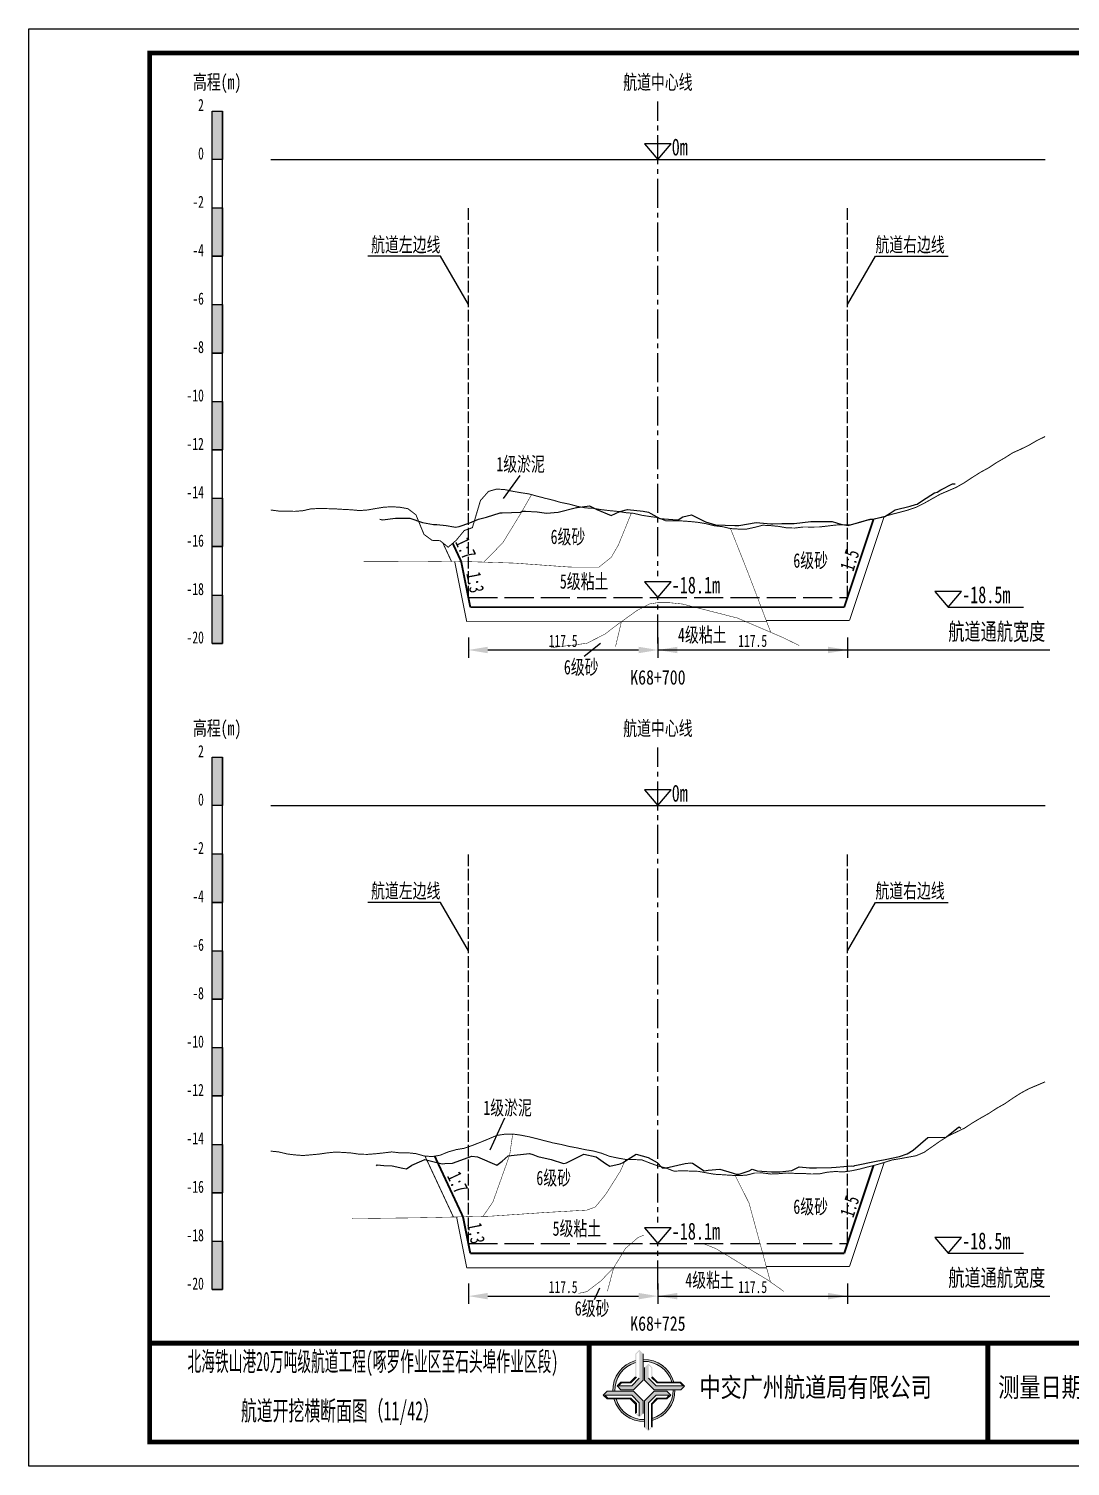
# Model space of a CAD drawing. Header units: millimetres. Extents: x 0 to 1680, y -8762 to 0.
# Drawn here: x 0 to 215.2, y -6088.5 to -5791.5 of the extents above; entities that cross this region are included whole.
import ezdxf
from ezdxf.enums import TextEntityAlignment as Align

# ---------------------------------------------------------------- set-up
doc = ezdxf.new("R2010")
doc.units = ezdxf.units.MM
for name, pattern in [('ACAD_ISO02W100', [15, 12, -3]), ('ACAD_ISO05W100', [33, 24, -3, 0, -3, 0, -3]), ('CENTER2', [1.125, 0.75, -0.125, 0.125, -0.125])]:
    doc.linetypes.add(name, pattern=pattern)
for name, color, linetype in [('0-桩号', 1, 'Continuous'), ('0-航道左右边线标注', 8, 'Continuous'), ('1-疏浚底高', 7, 'Continuous'), ('1-通航宽度', 7, 'Continuous'), ('1-通航底高', 7, 'Continuous'), ('202601', 5, 'Continuous'), ('DMX', 20, 'Continuous'), ('L1', 7, 'Continuous'), ('图幅外框线', 145, 'Continuous'), ('地质分层', 6, 'Continuous'), ('坡比', 1, 'Continuous'), ('尺寸标注', 1, 'Continuous'), ('开挖线', 4, 'Continuous'), ('标尺', 7, 'Continuous'), ('超挖线', 3, 'Continuous'), ('辅助框', 7, 'Continuous'), ('通航底面线', 7, 'ACAD_ISO02W100')]:
    doc.layers.add(name, color=color, linetype=linetype)
doc.styles.get("Standard").update_dxf_attribs({"font": 'arial.ttf'})
doc.styles.add('仿宋', font='仿宋_GB2312.ttf', dxfattribs={"width": 0.8})
doc.styles.add('仿宋GB2312', font='仿宋_GB2312.ttf', dxfattribs={"width": 0.7, "height": 2.5})
doc.styles.add('仿宋体', font='仿宋_GB2312.ttf', dxfattribs={"width": 0.8})
doc.dimstyles.new('2000', dxfattribs={"dimtxt": 3, "dimasz": 2.5, "dimexe": 1.25, "dimexo": 0.625, "dimtad": 1, "dimlfac": 2, "dimdsep": 46, "dimtxsty": 'Standard', "dimcen": 2.5, "dimadec": 0, "dimazin": 0, "dimtfac": 1, "dimtmove": 0, "dimatfit": 3, "dimfxl": 0, "dimarcsym": 0})

# ---------------------------------------------------------------- blocks, each defined once
blk = doc.blocks.new('标尺')
at = {"layer": '标尺', "linetype": 'Continuous'}
for points in [[(-2.116669999959413, 100), (0, 100), (0, 90), (-2.116669999959413, 90)], [(-2.116669999959413, 80), (0, 80), (0, 70), (-2.116669999959413, 70)], [(-2.116669999959413, 60), (0, 60), (0, 50), (-2.116669999959413, 50)], [(-2.116669999959413, 40), (0, 40), (0, 30), (-2.116669999959413, 30)], [(-2.116669999959413, 20), (0, 20), (0, 10), (-2.116669999959413, 10)], [(-2.116669999959413, 0), (0, 0), (0, -10), (-2.116669999959413, -10)]]:
    blk.add_hatch(color=256, dxfattribs=at).paths.add_polyline_path(points)
for p, q in [((-2.116669999959413, -10), (-2.116669999959413, 100)), ((0, -10), (0, 100)), ((-2.116669999959413, 80), (0, 80)), ((-2.116669999959413, 70), (0, 70)), ((-2.116669999959413, 60), (0, 60)), ((-2.116669999959413, 50), (0, 50)), ((-2.116669999959413, 40), (0, 40)), ((-2.116669999959413, 30), (0, 30)), ((-2.116669999959413, 20), (0, 20)), ((-2.116669999959413, 10), (0, 10)), ((-2.116669999959413, 0), (0, 0)), ((-2.116669999959413, -10), (0, -10))]:
    blk.add_line(p, q, dxfattribs=at)
at = {"layer": '标尺'}
for points in [[(-2.116669999959413, 100), (0, 100), (0, 90), (-2.116669999959413, 90)], [(-2.116669999959413, 100), (0, 100), (0, 90), (-2.116669999959413, 90)], [(-2.116669999959413, 80), (0, 80), (0, 70), (-2.116669999959413, 70)], [(-2.116669999959413, 80), (0, 80), (0, 70), (-2.116669999959413, 70)], [(-2.116669999959413, 60), (0, 60), (0, 50), (-2.116669999959413, 50)], [(-2.116669999959413, 60), (0, 60), (0, 50), (-2.116669999959413, 50)], [(-2.116669999959413, 40), (0, 40), (0, 30), (-2.116669999959413, 30)], [(-2.116669999959413, 40), (0, 40), (0, 30), (-2.116669999959413, 30)], [(-2.116669999959413, 20), (0, 20), (0, 10), (-2.116669999959413, 10)], [(-2.116669999959413, 20), (0, 20), (0, 10), (-2.116669999959413, 10)], [(-2.116669999959413, 0), (0, 0), (0, -10), (-2.116669999959413, -10)], [(-2.116669999959413, 0), (0, 0), (0, -10), (-2.116669999959413, -10)]]:
    blk.add_lwpolyline(points, close=True, dxfattribs=at)
at = {"layer": '标尺', "style": '仿宋GB2312', "width": 0.7}
blk.add_text('高程(m)', height=3, dxfattribs=at).set_placement((-1.058334999950603, 106.0000000009313), align=Align.MIDDLE_CENTER)
for s, p in [('2', (-3.816669999971054, 100)), ('0', (-3.816669999971054, 90)), ('-2', (-3.816669999971054, 80)), ('-4', (-3.816669999971054, 70)), ('-6', (-3.816669999971054, 60)), ('-8', (-3.816669999971054, 50)), ('-10', (-3.816669999971054, 40)), ('-12', (-3.816669999971054, 30)), ('-14', (-3.816669999971054, 20)), ('-16', (-3.816669999971054, 10)), ('-18', (-3.816669999971054, 0)), ('-20', (-3.816669999971054, -10))]:
    blk.add_text(s, height=2.5, dxfattribs=at).set_placement(p, align=Align.RIGHT)
blk = doc.blocks.new('*D213')
at = {"layer": 'Defpoints', "color": 0, "ltscale": 0.5}
for p in [(90.8333333334465, -5909), (130, -5909), (130, -5919.853505139296)]:
    blk.add_point(p, dxfattribs=at)
at = {"layer": '尺寸标注', "color": 0, "lineweight": -2, "ltscale": 0.5}
for p, q in [((90.8333333334465, -5917.25), (90.8333333334465, -5921.453505139297)), ((130, -5917.25), (130, -5921.453505139297)), ((94.8333333334465, -5919.853505139296), (126, -5919.853505139296))]:
    blk.add_line(p, q, dxfattribs=at)
at = {"layer": '尺寸标注', "color": 0, "ltscale": 0.5}
for points in [[(94.8333333334465, -5919.186838472629), (94.8333333334465, -5920.520171805963), (90.8333333334465, -5919.853505139296)], [(126, -5919.186838472629), (126, -5920.520171805963), (130, -5919.853505139296)]]:
    blk.add_solid(points, dxfattribs=at)
at = {"layer": '尺寸标注', "color": 0, "ltscale": 0.5, "insert": (110.4166666667232, -5917.978505139296), "char_height": 2.5, "attachment_point": 5, "style": '仿宋GB2312'}
blk.add_mtext('117.5', dxfattribs=at)
blk = doc.blocks.new('*D214')
at = {"layer": 'Defpoints', "color": 0, "ltscale": 0.5}
for p in [(90.8333333324858, -6042.5), (130, -6042.5), (130, -6053.353474910065)]:
    blk.add_point(p, dxfattribs=at)
at = {"layer": '尺寸标注', "color": 0, "lineweight": -2, "ltscale": 0.5}
for p, q in [((90.8333333324858, -6050.75), (90.8333333324858, -6054.953474910066)), ((130, -6050.75), (130, -6054.953474910066)), ((94.8333333324858, -6053.353474910065), (126, -6053.353474910065))]:
    blk.add_line(p, q, dxfattribs=at)
at = {"layer": '尺寸标注', "color": 0, "ltscale": 0.5}
for points in [[(94.8333333324858, -6052.686808243398), (94.8333333324858, -6054.020141576732), (90.8333333324858, -6053.353474910065)], [(126, -6052.686808243398), (126, -6054.020141576732), (130, -6053.353474910065)]]:
    blk.add_solid(points, dxfattribs=at)
at = {"layer": '尺寸标注', "color": 0, "ltscale": 0.5, "insert": (110.4166666662429, -6051.478474910065), "char_height": 2.5, "attachment_point": 5, "style": '仿宋GB2312'}
blk.add_mtext('117.5', dxfattribs=at)
blk = doc.blocks.new('*D154')
at = {"layer": 'Defpoints', "color": 0, "ltscale": 0.5}
for p in [(130, -5909), (169.166666666189, -5909), (169.166666666189, -5919.853451345597)]:
    blk.add_point(p, dxfattribs=at)
at = {"layer": '尺寸标注', "color": 0, "lineweight": -2, "ltscale": 0.5}
for p, q in [((130, -5917.25), (130, -5921.453451345597)), ((169.166666666189, -5917.25), (169.166666666189, -5921.453451345597)), ((134, -5919.853451345597), (165.166666666189, -5919.853451345597))]:
    blk.add_line(p, q, dxfattribs=at)
at = {"layer": '尺寸标注', "color": 0, "ltscale": 0.5}
for points in [[(134, -5919.18678467893), (134, -5920.520118012264), (130, -5919.853451345597)], [(165.166666666189, -5919.18678467893), (165.166666666189, -5920.520118012264), (169.166666666189, -5919.853451345597)]]:
    blk.add_solid(points, dxfattribs=at)
at = {"layer": '尺寸标注', "color": 0, "ltscale": 0.5, "insert": (149.5833333330945, -5917.978451345597), "char_height": 2.5, "attachment_point": 5, "style": '仿宋GB2312'}
blk.add_mtext('117.5', dxfattribs=at)
blk = doc.blocks.new('*D155')
at = {"layer": 'Defpoints', "color": 0, "ltscale": 0.5}
for p in [(130, -6042.5), (169.16666666649, -6042.5), (169.16666666649, -6053.353421105489)]:
    blk.add_point(p, dxfattribs=at)
at = {"layer": '尺寸标注', "color": 0, "lineweight": -2, "ltscale": 0.5}
for p, q in [((130, -6050.75), (130, -6054.95342110549)), ((169.16666666649, -6050.75), (169.16666666649, -6054.95342110549)), ((134, -6053.353421105489), (165.16666666649, -6053.353421105489))]:
    blk.add_line(p, q, dxfattribs=at)
at = {"layer": '尺寸标注', "color": 0, "ltscale": 0.5}
for points in [[(134, -6052.686754438822), (134, -6054.020087772156), (130, -6053.353421105489)], [(165.16666666649, -6052.686754438822), (165.16666666649, -6054.020087772156), (169.16666666649, -6053.353421105489)]]:
    blk.add_solid(points, dxfattribs=at)
at = {"layer": '尺寸标注', "color": 0, "ltscale": 0.5, "insert": (149.583333333245, -6051.478421105489), "char_height": 2.5, "attachment_point": 5, "style": '仿宋GB2312'}
blk.add_mtext('117.5', dxfattribs=at)
blk = doc.blocks.new('通航底高')
at = {"layer": '1-通航底高'}
for p, q in [((-2.762494692986365, 3.232132659759372), (5.923793651163578e-06, 6.932765245437622e-06)), ((2.762506540631875, 3.232132659759372), (-2.762494692986365, 3.232132659759372)), ((5.923793651163578e-06, 6.932765245437622e-06), (2.762506540631875, 3.232132659759372))]:
    blk.add_line(p, q, dxfattribs=at)
at = {"layer": '1-通航底高', "style": '仿宋', "width": 0.7}
blk.add_attdef('通航底高', (2.856129719933961, 0.8203305718488991), '', height=3.5, dxfattribs=at)
blk = doc.blocks.new('疏浚底高')
at = {"layer": '1-疏浚底高'}
for p, q in [((-2.762500616780017, 3.232125726994127), (0, 0)), ((2.762500616838224, 3.232125726994127), (-2.762500616780017, 3.232125726994127)), ((0, 0), (2.762500616838224, 3.232125726994127)), ((-5.923793651163578e-06, -6.932765245437622e-06), (15.51466270413067, -6.932765245437622e-06))]:
    blk.add_line(p, q, dxfattribs=at)
at = {"layer": '1-疏浚底高', "style": '仿宋', "width": 0.7}
blk.add_attdef('疏浚底高', (2.856123796140309, 0.8203236390836537), '', height=3.5, dxfattribs=at)

msp = doc.modelspace()

# ---------------------------------------------------------------- hatches: boundary and pattern name
at = {"layer": '辅助框'}
h = msp.add_hatch(color=5, dxfattribs=at)
h.paths.add_polyline_path([(126.9546421006708, -6065.245531914723), (126.1757059281855, -6064.467633330833), (125.3669512681751, -6065.276153838646), (125.3669512681751, -6070.036597661984), (124.2904413530021, -6071.112023077023), (122.3438002488701, -6071.112023077023), (121.5476570176868, -6071.907358599197), (122.3430715379505, -6072.699178399098), (124.9786409013359, -6072.699178399098), (126.9546421006708, -6070.723855132592)])
h.paths.add_polyline_path([(126.145487837383, -6070.335033672583), (124.5901777513115, -6071.890380010616), (121.864565205553, -6071.890380010616), (122.4652603746145, -6071.292388775122), (124.4098916063099, -6071.292388775122), (125.5465556779592, -6070.124466802608), (125.5465556779592, -6065.365021880639), (126.145487837383, -6064.767331255448)], flags=16)
h = msp.add_hatch(color=5, dxfattribs=at)
edge = h.paths.add_edge_path()
edge.add_ellipse((127.1048981645195, -6072.849361724388), major_axis=(-6.017077195920141, 1.733884546287947e-06), ratio=0.9999999825377229, start_angle=-73.21171767175571, end_angle=1.446762146054482, ccw=False)
edge.add_line((125.3669512681751, -6067.088740435135), (125.3669512681751, -6066.667564622652))
edge.add_ellipse((127.1048981645195, -6072.849361724388), major_axis=(-6.421454345493813, 3.783831980513644e-06), ratio=0.9999999825377264, start_angle=-74.29719975771904, end_angle=1.35689506309039)
edge.add_line((120.6852443925528, -6073.001418438208), (121.0897390788882, -6073.001279625189))
edge = h.paths.add_edge_path()
edge.add_ellipse((127.1048981645195, -6072.849361724388), major_axis=(-6.017077195920906, 2.624791690933952e-07), ratio=0.9999999825377339, start_angle=196.7802887631043, end_angle=271.43091869106274, ccw=False)
edge.add_line((132.8657615312128, -6071.112217217457), (133.2869208646505, -6071.112217217457))
edge.add_ellipse((127.1048981645195, -6072.849361724388), major_axis=(-6.42145434549481, 2.055023733972632e-07), ratio=0.9999999825377471, start_angle=195.6953323995753, end_angle=271.3407921785149)
edge.add_line((126.9546421006708, -6066.429665483964), (126.9546421006708, -6066.834160818589))
edge = h.paths.add_edge_path()
edge.add_ellipse((127.1048981645195, -6072.849361724388), major_axis=(-6.421454345494847, 2.398647111377442e-07), ratio=0.9999999825377328, start_angle=105.7065267224622, end_angle=181.3336320078198)
edge.add_line((133.5246130754142, -6072.699907793533), (133.1201189922183, -6072.699907793533))
edge.add_ellipse((127.1048981645195, -6072.849361724388), major_axis=(-6.017077195920033, 3.038804149501319e-06), ratio=0.9999999825377467, start_angle=106.79232762585761, end_angle=181.4233031416354, ccw=False)
edge.add_line((128.843250538805, -6078.609860479367), (128.843250538805, -6079.031044626963))
edge = h.paths.add_edge_path()
edge.add_ellipse((127.1048981645195, -6072.849361724388), major_axis=(6.017077195919978, 2.129043967020969e-06), ratio=0.9999999825377341, start_angle=196.8039056354283, end_angle=271.4347580706571, ccw=False)
edge.add_line((121.3447520372061, -6074.588882915747), (120.92358451263, -6074.589027449381))
edge.add_ellipse((127.1048981645195, -6072.849361724388), major_axis=(6.421454345494965, 1.010893226884053e-06), ratio=0.9999999825377122, start_angle=195.7186902341801, end_angle=271.3444001294426)
edge.add_line((127.2555596849112, -6079.269048223508), (127.2555596849112, -6078.864552247775))
h = msp.add_hatch(color=5, dxfattribs=at)
h.paths.add_polyline_path([(129.2303930924921, -6072.699907793533), (134.7087164384513, -6072.699907793533), (135.486614979723, -6071.920971685421), (134.6780945359855, -6071.112217217457), (129.9176505204825, -6071.112217217457), (128.84222514818, -6070.03570710994), (128.84222514818, -6068.089066240799), (128.0468895402639, -6067.292922881616), (127.2550698900013, -6068.088337358963), (127.2550698900013, -6070.723906744015)])
h.paths.add_polyline_path([(128.0638683000295, -6070.335443487179), (128.0638683000295, -6067.609831133377), (128.6618594285636, -6068.2105261531), (128.6618594285636, -6070.155157427323), (129.8297815507441, -6071.291821563255), (134.5892263871818, -6071.291821563255), (135.1869169908254, -6071.890753594411), (129.6192146592824, -6071.890753594411)], flags=16)
h = msp.add_hatch(color=5, dxfattribs=at)
h.paths.add_polyline_path([(124.9782503556995, -6072.99994512273), (119.4999273301749, -6073.00182517649), (118.7222961381464, -6073.781028228294), (119.5310940782218, -6074.589505327714), (124.2915378373651, -6074.587871709836), (125.3673325639455, -6075.664012334835), (125.3680006059198, -6077.610653374684), (126.1636093950062, -6078.40652363826), (126.9551560136466, -6077.610837432396), (126.9542515550344, -6074.975268389237)])
h.paths.add_polyline_path([(126.1455864884941, -6075.36400901438), (126.1465218583731, -6078.089621367943), (125.5483246263056, -6077.489131426346), (125.5476572892754, -6075.544500322831), (124.3793451341181, -6074.408237114918), (119.6199005754082, -6074.409870391381), (119.0220044663935, -6073.811143438351), (124.5897064988701, -6073.809232793819)], flags=16)
h = msp.add_hatch(color=5, dxfattribs=at)
h.paths.add_polyline_path([(129.2315609056144, -6072.999116607201), (127.2555596849112, -6074.974439873708), (127.2555596849112, -6080.452763262284), (128.0344958787648, -6081.230661675465), (128.843250538805, -6080.422141167653), (128.843250538805, -6075.661697344315), (129.9197604539482, -6074.586271929276), (131.8664015580802, -6074.586271929276), (132.662544767925, -6073.790936407101), (131.8671302476613, -6072.999116607201)])
h.paths.add_polyline_path([(129.6200240770071, -6073.807915166866), (132.3456365800588, -6073.807915166866), (131.7449414323358, -6074.405906231177), (129.800310179302, -6074.405906231177), (128.6636461076527, -6075.57382820369), (128.6636461076527, -6080.333273125661), (128.0647139695673, -6080.930963750851), (128.0647139695673, -6075.363261333716)], flags=16)

# ---------------------------------------------------------------- linework, layer by layer
at = {"layer": '0-航道左右边线标注', "linetype": 'ACAD_ISO02W100', "ltscale": 0.2}
for points in [[(90.83333333344672, -5909), (90.83333333344672, -5828.5)], [(169.1666666661886, -5909), (169.1666666661886, -5828.5)], [(90.83333333248538, -6042.5), (90.83333333248538, -5962)], [(169.1666666664896, -6042.5), (169.1666666664896, -5962)]]:
    msp.add_lwpolyline(points, dxfattribs=at)
at = {"layer": '0-航道左右边线标注'}
for points in [[(90.8333333334465, -5848.5), (85.05983064157932, -5838.499999999984), (70.05983064157932, -5838.49999999994)], [(169.166666666189, -5848.5), (174.9401693581144, -5838.500000000016), (189.9401693581144, -5838.50000000006)], [(90.8333333324858, -5982), (85.05983064061861, -5971.999999999984), (70.05983064061861, -5971.99999999994)], [(169.16666666649, -5982), (174.9401693584154, -5972.000000000016), (189.9401693584154, -5972.00000000006)]]:
    msp.add_lwpolyline(points, dxfattribs=at)
at = {"layer": '1-通航宽度'}
for points in [[(130, -5919.85), (211, -5919.85)], [(130, -6053.35), (211, -6053.35)]]:
    msp.add_lwpolyline(points, dxfattribs=at)
at = {"layer": '202601', "color": 1, "linetype": 'Continuous'}
for points in [[(72.51000000019837, -5892.8), (73.10970370390238, -5892.950001716614), (75.79637037056838, -5892.599998474121), (78.74637037056837, -5892.599998474121), (78.74970370390238, -5892.599998474121), (78.75303703723537, -5892.599998474121), (81.37303703723538, -5893.5), (83.62970370390238, -5893.89999961853), (84.33303703723539, -5893.89999961853), (86.22970370390239, -5894.099999427795), (87.80303703723538, -5894.400001525879), (88.16303703723538, -5894.449997901917), (88.91637037056839, -5894.35000038147), (91.16637037056839, -5893.600002288818), (92.90303703723538, -5892.849999427795), (94.59637037056838, -5892.399998664856), (97.41637037056839, -5891.500001907349), (97.81303703723538, -5891.500001907349), (101.6563703705684, -5891.349998474121), (101.9197037039024, -5891.199999809265), (102.6563703705684, -5891.199999809265), (105.0230370372354, -5891.300002098083), (106.9863703705684, -5891.599999427795), (109.4130370372354, -5891.349998474121), (113.1997037039024, -5890.400000572205), (113.2463703705684, -5890.400000572205), (113.3230370372354, -5890.400000572205), (115.8663703705684, -5890.099998474121), (117.3797037039024, -5890.800000190735), (120.3697037039024, -5892.100001335144), (122.1630370372354, -5891.250000953674), (123.7097037039024, -5890.850001335144), (126.9663703705684, -5891.199999809265), (128.0663703705684, -5891.39999961853), (128.5563703705684, -5891.650000572205), (130.4030370372354, -5892.700000762939), (133.0663703705684, -5892.900000572205), (134.1697037039024, -5892.950001716614), (135.1530370372354, -5892.350002288818), (136.9497037039024, -5891.900001525879), (138.8563703705684, -5892.900000572205), (139.8463703705684, -5893.399997711182), (141.8730370372354, -5894.000001907349), (145.9130370372354, -5894.099999427795), (146.2630370372354, -5894.099999427795), (146.6930370372354, -5894.099999427795), (150.2963703705684, -5893.5), (153.3530370372354, -5893.800002098083), (153.7163703705684, -5893.800002098083), (155.5863703705684, -5893.750000953674), (157.5930370372354, -5893.699999809265), (157.8397037039024, -5893.699999809265), (158.1430370372354, -5893.699999809265), (161.6230370372354, -5893.300000190735), (162.4197037039024, -5893.300000190735), (166.0330370372354, -5893.300000190735), (167.8197037039024, -5893.849998474121), (169.3363703705684, -5894.150000572205), (173.0697037039024, -5893.049999237061), (173.8563703705684, -5892.849999427795), (174.3263703705684, -5892.799998283386), (176.8663703705684, -5892.25), (177.9763703705684, -5891.599999427795), (179.0563703705684, -5890.899997711182), (182.1430370372354, -5890.14999961853), (183.2197037039024, -5889.800001144409), (183.5530370372354, -5889.75), (184.6497037039024, -5889.000001907349), (187.1263703705684, -5887.350002288818), (187.6897037039024, -5887.25), (188.4530370372354, -5886.749998092651), (190.8363703705684, -5885.549999237061), (191.4097037039024, -5885.549999237061)], [(71.84000000019839, -6026.399999999068), (71.9701111113094, -6026.200000762008), (73.39677777797638, -6026.349999426864), (75.10344444464238, -6026.400000571273), (77.32344444464238, -6026.89999771025), (78.0234444446424, -6027.050001143478), (79.14344444464238, -6026.299998282455), (81.23677777797639, -6025.400001524948), (81.8701111113094, -6025.099999426864), (85.43011111130939, -6026.000000952743), (85.97677777797638, -6025.949999808334), (87.54344444464238, -6025.899998663925), (91.53677777797638, -6024.449998854659), (92.72344444464238, -6024.600002287887), (96.71677777797638, -6026.299998282455), (97.80677777797638, -6025.449997900985), (99.09344444464239, -6024.350001334213), (103.4867777779764, -6023.900000571273), (104.1701111113094, -6024.100000380538), (105.2201111113094, -6024.499999999069), (107.9534444446424, -6025.150000571273), (110.5234444446424, -6025.949999808334), (110.8534444446424, -6025.850002287887), (111.0901111113094, -6025.800001143478), (114.6601111113094, -6023.99999809172), (117.2234444446424, -6024.550001143478), (119.1967777779764, -6025.949999808334), (120.0434444446424, -6026.49999809172), (122.2267777779764, -6026.050002097152), (122.8001111113094, -6025.749999999069), (123.2834444446424, -6025.400001524948), (125.5067777779764, -6023.99999809172), (128.0167777779764, -6024.699999808334), (129.8734444446424, -6025.749999999069), (130.8801111113094, -6026.850001334213), (131.7067777779764, -6026.850001334213), (135.6467777779764, -6025.949999808334), (136.8067777779764, -6025.800001143478), (137.1701111113094, -6025.850002287887), (139.5301111113094, -6027.450000762008), (140.3734444446424, -6027.34999847319), (142.8034444446424, -6027.149998663925), (145.3134444446424, -6027.900001524948), (146.1467777779764, -6028.14999771025), (146.7701111113094, -6028.14999771025), (148.8834444446424, -6027.450000762008), (149.5101111113094, -6027.100002287887), (150.4867777779764, -6027.450000762008), (153.4767777779764, -6027.700001715682), (155.2101111113094, -6027.700001715682), (157.7001111113094, -6027.399999617599), (159.1801111113094, -6026.650001524948), (161.3367777779764, -6026.850001334213), (162.7567777779764, -6026.850001334213), (165.8367777779764, -6026.749999045394), (165.8834444446424, -6026.749999045394), (166.8134444446424, -6026.699997900985), (170.0034444446424, -6026.450001715682), (170.3801111113094, -6026.49999809172), (170.7134444446424, -6026.349999426864), (175.0901111113094, -6025.449997900985), (176.9734444446424, -6025.150000571273), (179.9101111113094, -6024.499999999069), (181.5134444446424, -6023.950001715682), (182.7301111113094, -6023.199998854659), (185.7434444446424, -6020.600001334213), (189.2134444446424, -6020.499999045394), (189.4801111113094, -6020.600001334213), (189.7201111113094, -6020.350000380538), (192.0667777779764, -6018.500000952743), (192.2734444446424, -6018.350002287887), (192.5867777779764, -6018.649999617599)]]:
    msp.add_lwpolyline(points, dxfattribs=at)
at = {"layer": 'DMX', "color": 7, "linetype": 'Continuous', "const_width": 0.2}
for points in [[(49.99999999999974, -5890.930000000168), (50, -5890.930000000168), (51.66666666668607, -5891.149999999907), (53.33333333331393, -5891.180000000168), (55, -5891.209999999963), (56.66666666668607, -5891.069999999832), (58.33333333331393, -5890.694999999832), (60, -5890.620000000112), (61.66666666668607, -5890.649999999907), (63.33333333331393, -5890.700000000186), (65, -5890.805000000168), (66.66666666668607, -5890.884999999776), (68.33333333331393, -5891.049999999814), (70, -5890.924999999814), (71.66666666668607, -5890.629999999888), (73.33333333331393, -5890.354999999981), (75, -5890.259999999776), (76.66666666668607, -5890.35999999987), (78.33333333331393, -5890.660000000149), (80, -5891.915000000037), (81.66666666668607, -5895.975000000093), (83.33333333331393, -5897.194999999832), (85, -5897.274999999907), (86.66666666668607, -5898.620000000112), (88.33333333331393, -5897.180000000168), (90, -5895.169999999925), (91.66666666668607, -5894.580000000075), (93.33333333331393, -5888.975000000093), (95, -5887.084999999963), (96.66666666668607, -5886.60999999987), (98.33333333331393, -5886.709999999963), (100, -5887.064999999944), (101.6666666666861, -5887.354999999981), (103.3333333333139, -5887.600000000093), (105, -5888.064999999944), (106.6666666666861, -5888.495000000112), (108.3333333333139, -5888.904999999795), (110, -5889.384999999776), (111.6666666666861, -5889.709999999963), (113.3333333333139, -5890.165000000037), (115, -5890.490000000224), (116.6666666666861, -5890.589999999851), (118.3333333333139, -5890.85999999987), (120, -5891.060000000056), (121.6666666666861, -5891.220000000205), (123.3333333333139, -5891.475000000093), (125, -5891.620000000112), (126.6666666666861, -5892.020000000019), (128.3333333333139, -5892.274999999907), (130, -5892.495000000112), (131.6666666666861, -5893.180000000168), (133.3333333333139, -5893.145000000019), (135, -5893.194999999832), (136.6666666666861, -5893.310000000056), (138.3333333333139, -5893.48499999987), (140, -5893.770000000019), (141.6666666666861, -5894.185000000056), (143.3333333333139, -5894.375), (145, -5894.76500000013), (146.6666666666861, -5894.870000000112), (148.3333333333139, -5894.875), (150, -5894.509999999776), (151.6666666666861, -5894.075000000186), (153.3333333333139, -5894.160000000149), (155, -5894.319999999832), (156.6666666666861, -5894.629999999888), (158.3333333333139, -5894.654999999795), (160, -5894.439999999944), (161.6666666666861, -5894.450000000186), (163.3333333333139, -5894.439999999944), (165, -5894.25), (166.6666666666861, -5894.040000000037), (168.3333333333139, -5893.975000000093), (170, -5893.959999999963), (171.6666666666861, -5893.520000000019), (173.3333333333139, -5893.020000000019), (175, -5892.729999999981), (176.6666666666861, -5892.305000000168), (178.3333333333139, -5891.814999999944), (180, -5891.395000000019), (181.6666666666861, -5890.944999999832), (183.3333333333139, -5890.370000000112), (185, -5889.544999999925), (186.6666666666861, -5888.604999999981), (188.3333333333139, -5887.669999999925), (190, -5886.959999999963), (191.6666666666861, -5886.23499999987), (193.3333333333139, -5885.285000000149), (195, -5884.174999999814), (196.6666666666861, -5883.125), (198.3333333333139, -5882.220000000205), (200, -5881.115000000224), (201.6666666666861, -5880.160000000149), (203.3333333333139, -5879.100000000093), (205, -5878.35999999987), (206.6666666666861, -5877.544999999925), (208.3333333333139, -5876.564999999944), (209.9999999999998, -5875.754999999888)], [(49.99999999999972, -6023.39000000013), (50, -6023.39000000013), (51.66666666668607, -6023.555000000168), (53.33333333331393, -6023.970000000205), (55, -6024.174999999814), (56.66666666668607, -6024.299999999814), (58.33333333331393, -6024.160000000149), (60, -6024.004999999888), (61.66666666668607, -6023.759999999776), (63.33333333331393, -6023.589999999851), (65, -6023.665000000037), (66.66666666668607, -6023.785000000149), (68.33333333331393, -6024.035000000149), (70, -6024.064999999944), (71.66666666668607, -6023.939999999944), (73.33333333331393, -6023.759999999776), (75, -6023.555000000168), (76.66666666668607, -6023.745000000112), (78.33333333331393, -6023.740000000224), (80, -6023.910000000149), (81.66666666668607, -6024.384999999776), (83.33333333331393, -6024.524999999907), (85, -6024.240000000224), (86.66666666668607, -6023.555000000168), (88.33333333331393, -6023.080000000075), (90, -6022.805000000168), (91.66666666668607, -6022.214999999851), (93.33333333331393, -6021.560000000056), (95, -6020.879999999888), (96.66666666668607, -6020.154999999795), (98.33333333331393, -6019.904999999795), (100, -6019.865000000224), (101.6666666666861, -6020.089999999851), (103.3333333333139, -6020.419999999925), (105, -6020.834999999963), (106.6666666666861, -6021.259999999776), (108.3333333333139, -6021.694999999832), (110, -6022.01500000013), (111.6666666666861, -6022.424999999814), (113.3333333333139, -6022.729999999981), (115, -6023.095000000205), (116.6666666666861, -6023.370000000112), (118.3333333333139, -6023.819999999832), (120, -6024.459999999963), (121.6666666666861, -6024.814999999944), (123.3333333333139, -6025.10999999987), (125, -6025.134999999776), (126.6666666666861, -6025.194999999832), (128.3333333333139, -6025.850000000093), (130, -6026.450000000186), (131.6666666666861, -6026.884999999776), (133.3333333333139, -6027.535000000149), (135, -6027.455000000075), (136.6666666666861, -6027.509999999776), (138.3333333333139, -6027.569999999832), (140, -6027.875), (141.6666666666861, -6028.169999999925), (143.3333333333139, -6028.26500000013), (145, -6028.379999999888), (146.6666666666861, -6028.459999999963), (148.3333333333139, -6028.345000000205), (150, -6027.915000000037), (151.6666666666861, -6027.904999999795), (153.3333333333139, -6028.125), (155, -6028.049999999814), (156.6666666666861, -6027.910000000149), (158.3333333333139, -6027.990000000224), (160, -6028.004999999888), (161.6666666666861, -6028.120000000112), (163.3333333333139, -6028.100000000093), (165, -6027.740000000224), (166.6666666666861, -6027.604999999981), (168.3333333333139, -6027.689999999944), (170, -6027.459999999963), (171.6666666666861, -6027.104999999981), (173.3333333333139, -6026.665000000037), (175, -6026.254999999888), (176.6666666666861, -6025.770000000019), (178.3333333333139, -6025.229999999981), (180, -6024.959999999963), (181.6666666666861, -6024.649999999907), (183.3333333333139, -6024.350000000093), (185, -6023.645000000019), (186.6666666666861, -6022.475000000093), (188.3333333333139, -6021.310000000056), (190, -6020.25), (191.6666666666861, -6019.455000000075), (193.3333333333139, -6018.654999999795), (195, -6017.564999999944), (196.6666666666861, -6016.569999999832), (198.3333333333139, -6015.629999999888), (200, -6014.540000000037), (201.6666666666861, -6013.60999999987), (203.3333333333139, -6012.455000000075), (205, -6011.395000000019), (206.6666666666861, -6010.490000000224), (208.3333333333139, -6009.790000000037), (209.9999999999995, -6009.075000000186)]]:
    msp.add_lwpolyline(points, dxfattribs=at)
at = {"layer": 'L1', "linetype": 'CENTER2', "ltscale": 8}
for p, q in [((129.9999999999994, -5918.5), (129.9999999999994, -5806.5)), ((129.9999999999994, -6051.999999999069), (129.9999999999994, -5939.999999999069))]:
    msp.add_line(p, q, dxfattribs=at)
at = {"layer": 'L1'}
for p, q in [((127.2374993832194, -5815.267874272773), (129.9999999999994, -5818.499999999767)), ((132.7625006168376, -5815.267874272773), (127.2374993832194, -5815.267874272773)), ((129.9999999999994, -5818.499999999767), (132.7625006168376, -5815.267874272773)), ((49.99999999999937, -5818.499999999767), (209.9999999999994, -5818.500000000233)), ((127.2374993832194, -5948.767874271842), (129.9999999999994, -5951.999999998836)), ((132.7625006168376, -5948.767874271842), (127.2374993832194, -5948.767874271842)), ((129.9999999999994, -5951.999999998836), (132.7625006168376, -5948.767874271842)), ((49.99999999999937, -5951.999999998836), (209.9999999999994, -5951.999999999302))]:
    msp.add_line(p, q, dxfattribs=at)
at = {"layer": '地质分层'}
for points in [[(101.4579404570395, -5883.797354364198), (98.05823192171374, -5888.586942850725)], [(114.7585678796459, -5921.126350777871), (118.1695121467928, -5918.411798965724)], [(98.328809136161, -6016.609818927616), (95.27308992785402, -6023.190844738705)], [(116.9182674635158, -6054.056463001145), (118.0250470254978, -6051.64896451875)]]:
    msp.add_lwpolyline(points, dxfattribs=at)
at = {"layer": '地质分层', "linetype": 'ACAD_ISO05W100', "ltscale": 0.2, "const_width": 0.1, "flags": 128}
for points in [[(94.03832212247653, -5901.699910785072), (97.9681964116171, -5897.670255044475), (101.7571996357292, -5891.48729472328), (103.8926053916221, -5887.756036904175)], [(69.2006405023858, -5901.591224487871), (80.83338716701837, -5901.639000080992), (89.27153186779469, -5901.546762751415), (100.3426384320483, -5901.902456648648), (111.7673852974549, -5902.719441068359), (115.3095811009989, -5902.748307252303), (117.8081390094012, -5902.748307252303), (120.3630097545683, -5900.701989745721), (121.8425252996385, -5898.139882142656), (124.5121987146558, -5891.577561288141)], [(145, -5894.76500000013), (148.5531937433407, -5903.717051295564), (153.3126333053806, -5916.204324136022)], [(107.9564762250756, -5919.372932580297), (115.3095811009989, -5918.479077750817), (119.035054339096, -5916.583166480996), (121.9868682790548, -5914.340627613477), (125.7037000134587, -5911.681259960867), (128.2730050571263, -5910.336292412132), (130, -5910.073666713201), (132.3146084965556, -5910.073666713201), (135.0787765625864, -5910.361302139238), (146.4169176397845, -5913.248536194675), (155.7847770405933, -5917.2639868306), (159.2210114341379, -5918.939996554972)], [(122.4629421766149, -5914), (121.2369468056189, -5919.183842144254)], [(93.86161680315854, -6036.872005962301), (95.90409179776907, -6033.89080306422), (99.37554046604782, -6024.181471216492), (100, -6019.865000000224)], [(66.82619848195463, -6037.333808834665), (80.234393798979, -6037.171500000171), (95.35558847431093, -6036.839172008447), (106.9030268723145, -6036.061091608368), (115.3095811009989, -6035.582961116452), (117.0575555134565, -6034.943990463391), (119.2010487653315, -6032.348536557518), (122.1961655998603, -6027.602246117778), (123.3333333333139, -6025.10999999987)], [(145.9554118700325, -6028.425859769806), (148.8274454055354, -6034.110332891345), (153.2543057518196, -6050.420804670546)], [(113.635803767856, -6052.771564858938), (115.3095811009989, -6052.429116149433), (118.2050822041929, -6050.213818312623), (120.8537758868188, -6047.5), (123.3003893969581, -6043.494538286701), (125.9129973342642, -6041.224210834131), (129.4181084389566, -6039.84400023846), (130.8711786968634, -6039.84400023846), (134.3642788119614, -6040.510044181719), (141.9855881547555, -6043.541778882965), (152.6958372686058, -6050.027634788305), (156.0275178094757, -6052.37318603303)], [(120.8537758868188, -6047.5), (119.5618746067944, -6052.36940761382)]]:
    msp.add_lwpolyline(points, dxfattribs=at)
at = {"layer": '开挖线', "linetype": 'Continuous', "const_width": 0.4, "flags": 128}
for points in [[(168.5000000019858, -5911.000000002274), (174.5647558414263, -5892.805732483582)], [(89.34314604960903, -5901.549063580811), (87.59994990876264, -5897.813643278971)], [(91.23333333390144, -5911.000000002274), (89.343146049609, -5901.549063580811)], [(91.23333333390144, -5911.000000002274), (168.5000000019858, -5911.000000002274)], [(89.72591311648017, -6036.96289891931), (83.87808880118014, -6024.431846815006)], [(168.5000000011573, -6044.500000002274), (174.5442992031404, -6026.367102395955)], [(91.23333333307289, -6044.500000002274), (89.72591311648019, -6036.96289891931)], [(91.23333333307289, -6044.500000002274), (168.5000000011573, -6044.500000002274)]]:
    msp.add_lwpolyline(points, dxfattribs=at)
at = {"layer": '超挖线', "linetype": 'ACAD_ISO02W100', "ltscale": 0.5, "const_width": 0.2, "flags": 128}
for points in [[(169.5833451828405, -5913.750000002274), (176.7387418886297, -5892.283809884906)], [(87.35186480369329, -5901.567746625235), (85.55916433308768, -5897.726245616772)], [(90.50000003385901, -5914.000000002274), (88.01210593975149, -5901.560529531735)], [(90.50000003385901, -5914.000000002274), (152.4724700748847, -5914.000000002274)], [(169.5833451828405, -5913.750000002274), (152.3771842662288, -5913.750000002274)], [(87.74621732475737, -6037.006407937004), (81.86396088755039, -6024.401572714345)], [(169.583345182012, -6047.250000002274), (176.7526291286572, -6025.742148162338)], [(90.50000003303046, -6047.500000002274), (88.39841486897267, -6036.992074181984)], [(90.50000003303046, -6047.500000002274), (152.461563853225, -6047.500000002274)], [(169.583345182012, -6047.250000002274), (152.3937108136838, -6047.250000002274)]]:
    msp.add_lwpolyline(points, dxfattribs=at)
at = {"layer": '辅助框', "color": 5, "linetype": 'Continuous', "lineweight": 0}
for p, q in [((126.9546421006708, -6070.723855132592), (126.9546421006708, -6065.245531914723)), ((125.3669512681751, -6070.036597661984), (124.2904413530021, -6071.112023077023)), ((125.5465556779592, -6070.124466802608), (124.4098916063099, -6071.292388775122)), ((124.5901777513115, -6071.890380010616), (126.145487837383, -6070.335033672583)), ((127.2550698900013, -6068.088337358963), (127.2550698900013, -6070.723906744015)), ((128.0638683000295, -6070.335443487179), (129.6192146592824, -6071.890753594411)), ((129.8297815507441, -6071.291821563255), (128.6618594285636, -6070.155157427323)), ((129.9176505204825, -6071.112217217457), (128.84222514818, -6070.03570710994)), ((119.4999273301749, -6073.00182517649), (118.7222961381464, -6073.781028228294)), ((124.9782503556995, -6072.99994512273), (119.4999273301749, -6073.00182517649)), ((122.3438002488701, -6071.112023077023), (121.5476570176868, -6071.907358599197)), ((121.5476570176868, -6071.907358599197), (122.3430715379505, -6072.699178399098)), ((122.4652603746145, -6071.292388775122), (121.864565205553, -6071.890380010616)), ((121.864565205553, -6071.890380010616), (124.5901777513115, -6071.890380010616)), ((122.3430715379505, -6072.699178399098), (124.9786409013359, -6072.699178399098)), ((124.2904413530021, -6071.112023077023), (122.3438002488701, -6071.112023077023)), ((124.4098916063099, -6071.292388775122), (122.4652603746145, -6071.292388775122)), ((126.9542515550344, -6074.975268389237), (124.9782503556995, -6072.99994512273)), ((124.9786409013359, -6072.699178399098), (126.9546421006708, -6070.723855132592)), ((127.2550698900013, -6070.723906744015), (129.2303930924921, -6072.699907793533)), ((129.2315609056144, -6072.999116607201), (127.2555596849112, -6074.974439873708)), ((129.2303930924921, -6072.699907793533), (134.7087164384513, -6072.699907793533)), ((131.8671302476613, -6072.999116607201), (129.2315609056144, -6072.999116607201)), ((129.6192146592824, -6071.890753594411), (135.1869169908254, -6071.890753594411)), ((134.5892263871818, -6071.291821563255), (129.8297815507441, -6071.291821563255)), ((134.6780945359855, -6071.112217217457), (129.9176505204825, -6071.112217217457)), ((132.662544767925, -6073.790936407101), (131.8671302476613, -6072.999116607201)), ((135.1869169908254, -6071.890753594411), (134.5892263871818, -6071.291821563255)), ((135.486614979723, -6071.920971685421), (134.6780945359855, -6071.112217217457)), ((134.7087164384513, -6072.699907793533), (135.486614979723, -6071.920971685421)), ((118.7222961381464, -6073.781028228294), (119.5310940782218, -6074.589505327714)), ((124.5897064988701, -6073.809232793819), (119.0220044663935, -6073.811143438351)), ((119.0220044663935, -6073.811143438351), (119.6199005754082, -6074.409870391381)), ((119.5310940782218, -6074.589505327714), (124.2915378373651, -6074.587871709836)), ((119.6199005754082, -6074.409870391381), (124.3793451341181, -6074.408237114918)), ((124.2915378373651, -6074.587871709836), (125.3673325639455, -6075.664012334835)), ((124.3793451341181, -6074.408237114918), (125.5476572892754, -6075.544500322831)), ((126.1455864884941, -6075.36400901438), (124.5897064988701, -6073.809232793819)), ((125.3673325639455, -6075.664012334835), (125.3680006059198, -6077.610653374684)), ((125.5476572892754, -6075.544500322831), (125.5483246263056, -6077.489131426346)), ((126.1465218583731, -6078.089621367943), (126.1455864884941, -6075.36400901438)), ((126.9551560136466, -6077.610837432396), (126.9542515550344, -6074.975268389237)), ((127.2555596849112, -6074.974439873708), (127.2555596849112, -6080.452763262284)), ((129.6200240770071, -6073.807915166866), (128.0647139695673, -6075.363261333716)), ((128.0647139695673, -6075.363261333716), (128.0647139695673, -6080.930963750851)), ((128.6636461076527, -6075.57382820369), (129.800310179302, -6074.405906231177)), ((128.6636461076527, -6080.333273125661), (128.6636461076527, -6075.57382820369)), ((128.843250538805, -6075.661697344315), (129.9197604539482, -6074.586271929276)), ((128.843250538805, -6080.422141167653), (128.843250538805, -6075.661697344315)), ((132.3456365800588, -6073.807915166866), (129.6200240770071, -6073.807915166866)), ((129.800310179302, -6074.405906231177), (131.7449414323358, -6074.405906231177)), ((129.9197604539482, -6074.586271929276), (131.8664015580802, -6074.586271929276)), ((131.7449414323358, -6074.405906231177), (132.3456365800588, -6073.807915166866)), ((131.8664015580802, -6074.586271929276), (132.662544767925, -6073.790936407101))]:
    msp.add_line(p, q, dxfattribs=at)
at = {"layer": '辅助框', "color": 24, "const_width": 1}
for points in [[(25.00000000039739, -6063.081966023392), (415.0000000003974, -6063.081966023392)], [(115.801187334332, -6063.081966023392), (115.801187334332, -6083.5)], [(198.1590174286152, -6063.081966023392), (198.1590174286152, -6083.5)]]:
    msp.add_lwpolyline(points, dxfattribs=at)
at = {"layer": '辅助框', "color": 5, "linetype": 'Continuous', "lineweight": 0}
for major_axis, ratio, start_param, end_param in [((-6.421454345493874, 3.783831980513667e-06), 0.9999999825377256, -1.296730760784131, 0.02368228645498349), ((-6.017077195920137, 1.733884546287946e-06), 0.9999999825377225, -1.277785524412653, 0.02525076294187012), ((-6.421454345494849, 2.055023733972644e-07), 0.9999999825377464, 3.415527881157325, 4.735790218484762), ((-6.017077195920323, 2.624791690933738e-07), 0.9999999825377344, 3.434463941941369, 4.737363222872061), ((-6.421454345494839, 2.398647111377438e-07), 0.9999999825377329, 1.844926932154336, 3.164868923136232), ((-6.017077195919474, 3.038804149501042e-06), 0.9999999825377472, 1.863877732939714, 3.166433979665309), ((6.421454345494936, 1.01089322688405e-06), 0.9999999825377134, 3.415935552277314, 4.735853189107702), ((6.017077195919973, 2.129043967020968e-06), 0.9999999825377346, 3.434876134122447, 4.737430232687218)]:
    msp.add_ellipse((127.1048981645195, -6072.849361724388), major_axis=major_axis, ratio=ratio, start_param=start_param, end_param=end_param, dxfattribs=at)

# ---------------------------------------------------------------- block references
at = {"layer": '1-疏浚底高'}
for p in [(190, -5911), (190, -6044.5)]:
    msp.add_blockref('疏浚底高', p, dxfattribs=at).add_auto_attribs({'疏浚底高': '-18.5m'})
at = {"layer": '标尺'}
for p in [(39.99999999999937, -5908.5), (39.99999999999937, -6041.999999999069)]:
    msp.add_blockref('标尺', p, dxfattribs=at)

# ---------------------------------------------------------------- texts
at = {"layer": '0-航道左右边线标注', "style": '仿宋', "width": 0.7}
for p in [(85.05983064157932, -5838.499999999984), (85.05983064061861, -5971.999999999984)]:
    msp.add_text('航道左边线', height=3, dxfattribs=at).set_placement(p, align=Align.BOTTOM_RIGHT)
for p in [(174.9401693581144, -5838.500000000016), (174.9401693584154, -5972.000000000016)]:
    msp.add_text('航道右边线', height=3, dxfattribs=at).set_placement(p, align=Align.BOTTOM_LEFT)
at = {"layer": '1-通航宽度', "style": '仿宋', "width": 0.7}
for p in [(190, -5918.85), (190, -6052.35)]:
    msp.add_text('航道通航宽度', height=3.5, dxfattribs=at).set_placement(p, align=Align.BOTTOM_LEFT)
at = {"layer": 'L1', "style": '仿宋', "width": 0.7}
for p in [(129.9999999999994, -5802.52892156085), (129.9999999999994, -5936.028921559919)]:
    msp.add_text('航道中心线', height=3, dxfattribs=at).set_placement(p, align=Align.MIDDLE_CENTER)
for p in [(132.8561237953248, -5817.679669429315), (132.8561237953248, -5951.179669428384)]:
    msp.add_text('0m ', height=3.5, dxfattribs=at).set_placement(p)
at = {"layer": '地质分层', "linetype": 'Continuous', "style": '仿宋GB2312', "width": 0.7}
for s, p in [('1级淤泥', (101.6280930446793, -5881.437670738315)), ('6级砂', (111.4108119129816, -5896.453566948756)), ('6级砂', (161.5619650886962, -5901.350985842026)), ('5级粘土', (114.756305963265, -5905.674616133789)), ('4级粘土', (139.1587960644958, -5916.729143706019)), ('6级砂', (114.154289733002, -5923.385902221227)), ('1级淤泥', (98.93823485487353, -6014.421605575207)), ('6级砂', (108.4600128470939, -6028.917068514633)), ('6级砂', (161.5619650878676, -6034.850985842026)), ('5级粘土', (113.2560756476305, -6039.369937913132)), ('4级粘土', (140.6860558964892, -6050.032253047169)), ('6级砂', (116.4056744879582, -6055.874889099197))]:
    msp.add_text(s, height=3, dxfattribs=at).set_placement(p, align=Align.MIDDLE_CENTER)
at = {"layer": '坡比', "style": '仿宋体', "width": 0.7}
for s, rotation, p in [('1:7', 295, (90.28390436458515, -5898.835561296532)), ('1:5', 72, (169.6350184063089, -5901.270389468782)), ('1:3', 281, (92.2494030181576, -5905.882309396368)), ('1:7', 295, (88.61435830439162, -6029.85158279129)), ('1:5', 72, (169.6247834055636, -6034.801094468533)), ('1:3', 281, (92.4407837865917, -6040.339213242682))]:
    msp.add_text(s, height=3, rotation=rotation, dxfattribs=at).set_placement(p, align=Align.MIDDLE)
at = {"layer": '辅助框', "color": 7, "style": '仿宋GB2312'}
for s, width, p in [('北海铁山港20万吨级航道工程(啄罗作业区至石头埠作业区段)', 0.52, (71.09226409912299, -6066.84125590487)), ('         航道开挖横断面图（11/42）', 0.6, (56.94663040915083, -6077.028455383558))]:
    msp.add_text(s, height=4, dxfattribs=dict(at, width=width)).set_placement(p, align=Align.MIDDLE_CENTER)
at = {"layer": '辅助框', "lineweight": 0, "char_height": 4, "width": 115.8863471220259, "attachment_point": 1}
for s, insert in [('{\\fKaiTi|b0|i0|c134|p49;\\W0.8;中交广州航道局有限公司}', (138.5828873357699, -6070.182042507085)), ('{\\fKaiTi|b0|i0|c134|p49;\\W0.8;测量日期：2026年1月21日}', (200.328427526763, -6070.182042507085))]:
    msp.add_mtext(s, dxfattribs=dict(at, insert=insert))

# ---------------------------------------------------------------- wipeouts: each hides what was drawn before it
for points in [[(124.16783783783751, -5927.105927027027), (124.16783783783751, -5923.9518729729725), (135.76729729729695, -5923.9518729729725), (135.76729729729695, -5927.105927027027)], [(124.16783783783751, -6060.605927026096), (124.16783783783751, -6057.451872972041), (135.76729729729695, -6057.451872972041), (135.76729729729695, -6060.605927026096)]]:
    msp.add_wipeout(points).dxf.layer = '0-桩号'

# ---------------------------------------------------------------- next in the draw order: texts
at = {"layer": '0-桩号', "style": '仿宋', "width": 0.8}
for s, p in [('K68+700', (130, -5925.5289)), ('K68+725', (130, -6059.0289))]:
    msp.add_text(s, height=3, dxfattribs=at).set_placement(p, align=Align.MIDDLE)

# ---------------------------------------------------------------- next in the draw order: wipeouts: each hides what was drawn before it
for points in [[(143.3219377496349, -5909), (127.130433916274, -5909), (127.130433916274, -5904.651009710298), (143.3219377496349, -5904.651009710298)], [(143.3219377496349, -6042.5), (127.130433916274, -6042.5), (127.130433916274, -6038.151009710298), (143.3219377496349, -6038.151009710298)]]:
    msp.add_wipeout(points).dxf.layer = '1-通航底高'

# ---------------------------------------------------------------- next in the draw order: linework, layer by layer
at = {"layer": '图幅外框线'}
msp.add_lwpolyline([(3.973923412559088e-10, -5791.5), (420.0000000003974, -5791.5), (420.0000000003974, -6088.5), (3.973923412559088e-10, -6088.5)], close=True, dxfattribs=at)
at = {"layer": '辅助框', "color": 24, "const_width": 1}
msp.add_lwpolyline([(415.0000000003974, -6083.5), (415.0000000003974, -5796.5), (25.00000000039739, -5796.5), (25.00000000039739, -6083.5)], close=True, dxfattribs=at)
at = {"layer": '通航底面线', "ltscale": 0.5}
for points in [[(90.83333333331393, -5909), (130, -5909), (169.1666666666861, -5909)], [(90.83333333331393, -6042.5), (130, -6042.5), (169.1666666666861, -6042.5)]]:
    msp.add_lwpolyline(points, dxfattribs=at)

# ---------------------------------------------------------------- next in the draw order: block references
at = {"layer": '1-通航底高'}
for p in [(130, -5909), (130, -6042.5)]:
    msp.add_blockref('通航底高', p, dxfattribs=at).add_auto_attribs({'通航底高': '-18.1m'})

# ---------------------------------------------------------------- next in the draw order: dimensions: what is measured, and where the dimension line sits
at = {"layer": '尺寸标注', "ltscale": 0.5}
for p1, p2, distance, picture, middle in [((90.8333333334465, -5909), (130, -5909), -10.85350513929643, '*D213', (110.4166666667232, -5917.978505139296)), ((130, -5909), (169.166666666189, -5909), -10.853451345597023, '*D154', (149.5833333330945, -5917.978451345597)), ((90.8333333324858, -6042.5), (130, -6042.5), -10.853474910065415, '*D214', (110.4166666662429, -6051.478474910065)), ((130, -6042.5), (169.16666666649, -6042.5), -10.85342110548936, '*D155', (149.583333333245, -6051.478421105489))]:
    dim = msp.add_aligned_dim(p1=p1, p2=p2, distance=distance, dimstyle='2000', override={"dimtxt": 3.5, "dimasz": 4, "dimexe": 1.6, "dimexo": 8.25, "dimlfac": 3, "dimtxsty": '仿宋GB2312'}, dxfattribs=at)
    dim.commit()
    dim.dimension.update_dxf_attribs({"geometry": picture, "text_midpoint": middle})

doc.saveas('drawing.dxf')
